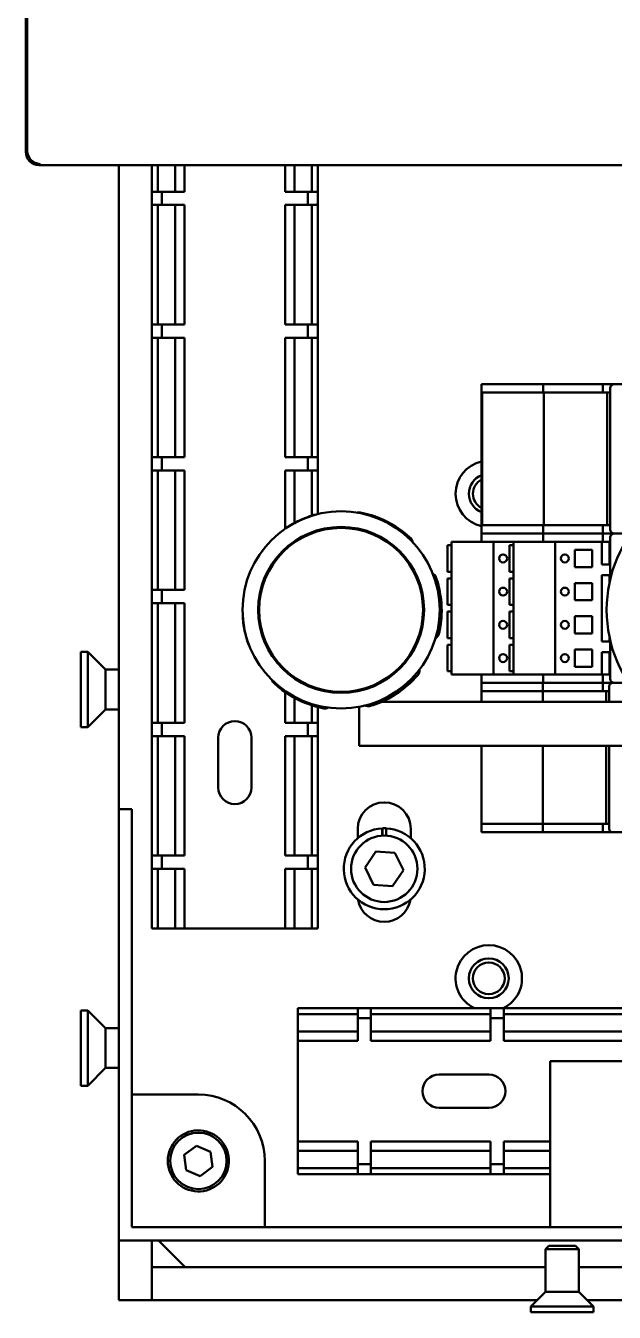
# Model space of a CAD drawing. Header units: millimetres. Extents: x 79 to 1474, y 97 to 691.
# Drawn here: x 206.3 to 294.9, y 118.3 to 312.1 of the extents above; entities that cross this region are included whole.
import ezdxf

# ---------------------------------------------------------------- set-up
doc = ezdxf.new("R2010")
doc.units = ezdxf.units.MM
doc.layers.add('Visible (ISO)', color=7, linetype='Continuous', lineweight=50)

msp = doc.modelspace()

# ---------------------------------------------------------------- linework, layer by layer
at = {"layer": 'Visible (ISO)'}
for p, q in [((206.27, 293.12), (206.27, 495.14)), ((206.48, 494.93), (206.48, 293.33)), ((208.26, 291.13), (359.28, 291.13)), ((220.27, 291.13), (220.27, 194.13)), ((225.27, 287.13), (225.27, 291.13)), ((226.18, 287.13), (226.18, 291.13)), ((228.77, 287.13), (228.77, 291.13)), ((230.18, 287.13), (230.18, 291.13)), ((245.35, 291.13), (245.35, 287.13)), ((246.77, 287.13), (246.77, 291.13)), ((249.35, 291.13), (249.35, 287.13)), ((250.27, 287.13), (250.27, 291.13)), ((225.27, 285.13), (225.27, 287.13)), ((225.41, 287.13), (225.27, 287.13)), ((225.41, 287.13), (226.18, 287.13)), ((226.47, 287.13), (226.18, 287.13)), ((226.47, 287.13), (228.77, 287.13)), ((226.77, 287.13), (226.77, 285.13)), ((228.77, 287.13), (229.68, 287.13)), ((230.18, 287.13), (229.68, 287.13)), ((245.35, 287.13), (245.85, 287.13)), ((246.77, 287.13), (245.85, 287.13)), ((249.06, 287.13), (246.77, 287.13)), ((248.77, 287.13), (248.77, 285.13)), ((249.06, 287.13), (249.35, 287.13)), ((250.12, 287.13), (249.35, 287.13)), ((250.12, 287.13), (250.27, 287.13)), ((250.27, 285.13), (250.27, 287.13)), ((225.27, 267.13), (225.27, 285.13)), ((225.27, 285.13), (225.41, 285.13)), ((226.18, 285.13), (225.41, 285.13)), ((226.18, 285.13), (226.47, 285.13)), ((226.18, 267.13), (226.18, 285.13)), ((228.77, 285.13), (226.47, 285.13)), ((229.68, 285.13), (228.77, 285.13)), ((228.77, 267.13), (228.77, 285.13)), ((229.68, 285.13), (230.18, 285.13)), ((230.18, 267.13), (230.18, 285.13)), ((245.85, 285.13), (245.35, 285.13)), ((245.35, 285.13), (245.35, 267.13)), ((245.85, 285.13), (246.77, 285.13)), ((246.77, 285.13), (249.06, 285.13)), ((246.77, 267.13), (246.77, 285.13)), ((249.35, 285.13), (249.06, 285.13)), ((249.35, 285.13), (250.12, 285.13)), ((249.35, 285.13), (249.35, 267.13)), ((250.27, 285.13), (250.12, 285.13)), ((250.27, 267.13), (250.27, 285.13)), ((225.27, 265.13), (225.27, 267.13)), ((225.41, 267.13), (225.27, 267.13)), ((225.41, 267.13), (226.18, 267.13)), ((226.47, 267.13), (226.18, 267.13)), ((226.47, 267.13), (228.77, 267.13)), ((226.77, 267.13), (226.77, 265.13)), ((228.77, 267.13), (229.68, 267.13)), ((230.18, 267.13), (229.68, 267.13)), ((245.35, 267.13), (245.85, 267.13)), ((246.77, 267.13), (245.85, 267.13)), ((249.06, 267.13), (246.77, 267.13)), ((248.77, 267.13), (248.77, 265.13)), ((249.06, 267.13), (249.35, 267.13)), ((250.12, 267.13), (249.35, 267.13)), ((250.12, 267.13), (250.27, 267.13)), ((250.27, 265.13), (250.27, 267.13)), ((225.27, 247.13), (225.27, 265.13)), ((225.27, 265.13), (225.41, 265.13)), ((226.18, 265.13), (225.41, 265.13)), ((226.18, 265.13), (226.47, 265.13)), ((226.18, 247.13), (226.18, 265.13)), ((228.77, 265.13), (226.47, 265.13)), ((229.68, 265.13), (228.77, 265.13)), ((228.77, 247.13), (228.77, 265.13)), ((229.68, 265.13), (230.18, 265.13)), ((230.18, 247.13), (230.18, 265.13)), ((245.85, 265.13), (245.35, 265.13)), ((245.35, 265.13), (245.35, 247.13)), ((245.85, 265.13), (246.77, 265.13)), ((246.77, 265.13), (249.06, 265.13)), ((246.77, 247.13), (246.77, 265.13)), ((249.35, 265.13), (249.06, 265.13)), ((249.35, 265.13), (250.12, 265.13)), ((249.35, 265.13), (249.35, 247.13)), ((250.27, 265.13), (250.12, 265.13)), ((250.27, 247.13), (250.27, 265.13)), ((274.92, 258.13), (274.92, 256.88)), ((274.92, 258.13), (276.23, 258.13)), ((284.22, 258.13), (276.23, 258.13)), ((284.22, 258.13), (286.22, 258.13)), ((284.22, 258.13), (284.22, 256.88)), ((286.22, 258.13), (293.17, 258.13)), ((294.92, 258.13), (293.17, 258.13)), ((293.17, 258.13), (293.17, 256.88)), ((294.92, 258.13), (351.42, 258.13)), ((274.92, 256.88), (274.92, 236.88)), ((274.92, 256.88), (276.23, 256.88)), ((275.02, 256.88), (275.02, 236.88)), ((276.23, 256.88), (284.22, 256.88)), ((284.44, 256.88), (284.22, 256.88)), ((284.32, 256.88), (284.32, 236.88)), ((285.63, 256.88), (284.44, 256.88)), ((293.87, 256.88), (285.63, 256.88)), ((293.87, 256.88), (294.27, 256.88)), ((293.87, 256.88), (293.87, 236.88)), ((294.27, 256.88), (294.32, 256.88)), ((294.32, 236.23), (294.32, 257.53)), ((225.27, 245.13), (225.27, 247.13)), ((225.41, 247.13), (225.27, 247.13)), ((225.41, 247.13), (226.18, 247.13)), ((226.47, 247.13), (226.18, 247.13)), ((226.47, 247.13), (228.77, 247.13)), ((226.77, 247.13), (226.77, 245.13)), ((228.77, 247.13), (229.68, 247.13)), ((230.18, 247.13), (229.68, 247.13)), ((245.35, 247.13), (245.85, 247.13)), ((246.77, 247.13), (245.85, 247.13)), ((249.06, 247.13), (246.77, 247.13)), ((248.77, 247.13), (248.77, 245.13)), ((249.06, 247.13), (249.35, 247.13)), ((250.12, 247.13), (249.35, 247.13)), ((250.12, 247.13), (250.27, 247.13)), ((250.27, 245.13), (250.27, 247.13)), ((225.27, 227.13), (225.27, 245.13)), ((225.27, 245.13), (225.41, 245.13)), ((226.18, 245.13), (225.41, 245.13)), ((226.18, 245.13), (226.47, 245.13)), ((226.18, 227.13), (226.18, 245.13)), ((228.77, 245.13), (226.47, 245.13)), ((229.68, 245.13), (228.77, 245.13)), ((228.77, 227.13), (228.77, 245.13)), ((229.68, 245.13), (230.18, 245.13)), ((230.18, 227.13), (230.18, 245.13)), ((245.85, 245.13), (245.35, 245.13)), ((245.35, 245.13), (245.35, 236.36)), ((245.85, 245.13), (246.77, 245.13)), ((246.77, 245.13), (249.06, 245.13)), ((246.77, 237.23), (246.77, 245.13)), ((249.35, 245.13), (249.06, 245.13)), ((249.35, 245.13), (250.12, 245.13)), ((249.35, 245.13), (249.35, 238.34)), ((250.27, 245.13), (250.12, 245.13)), ((250.27, 238.56), (250.27, 245.13)), ((248.05, 237.85), (248.04, 237.83)), ((274.92, 236.88), (274.92, 235.63)), ((274.92, 236.88), (276.23, 236.88)), ((284.22, 236.88), (276.23, 236.88)), ((284.44, 236.88), (284.22, 236.88)), ((284.22, 236.88), (284.22, 235.63)), ((285.63, 236.88), (284.44, 236.88)), ((293.87, 236.88), (285.63, 236.88)), ((293.17, 236.88), (293.17, 235.63)), ((293.87, 236.88), (294.27, 236.88)), ((294.27, 236.88), (294.32, 236.88)), ((274.92, 234.38), (274.92, 235.63)), ((276.23, 235.63), (274.92, 235.63)), ((274.92, 235.63), (276.23, 235.63)), ((284.22, 235.63), (276.23, 235.63)), ((276.23, 235.63), (284.22, 235.63)), ((286.22, 235.63), (284.22, 235.63)), ((284.22, 234.38), (284.22, 235.63)), ((284.22, 235.63), (286.22, 235.63)), ((286.22, 235.63), (293.17, 235.63)), ((293.17, 235.63), (286.22, 235.63)), ((294.92, 235.63), (293.17, 235.63)), ((293.17, 235.63), (293.17, 234.38)), ((293.17, 235.63), (294.92, 235.63)), ((294.32, 228.79), (294.32, 235.03)), ((294.92, 235.63), (297.4, 235.63)), ((297.4, 235.63), (294.92, 235.63)), ((270.42, 233.88), (269.82, 233.88)), ((269.82, 233.88), (269.82, 229.88)), ((270.42, 234.38), (275.27, 234.38)), ((270.42, 234.38), (270.42, 214.38)), ((276.23, 234.38), (275.27, 234.38)), ((279.72, 234.38), (276.23, 234.38)), ((276.72, 214.38), (276.72, 234.38)), ((279.72, 233.88), (279.12, 233.88)), ((279.12, 233.88), (279.12, 229.88)), ((279.72, 234.38), (284.79, 234.38)), ((279.72, 234.38), (279.72, 214.38)), ((286.22, 234.38), (284.79, 234.38)), ((286.02, 214.38), (286.02, 234.38)), ((293.17, 234.38), (286.22, 234.38)), ((288.97, 230.58), (288.97, 233.18)), ((288.97, 233.18), (291.57, 233.18)), ((291.57, 233.18), (291.57, 230.58)), ((293.02, 230.98), (293.02, 234.38)), ((293.17, 234.38), (294.32, 234.38)), ((294.22, 234.38), (294.22, 230.98)), ((293.02, 230.98), (294.32, 230.98)), ((270.42, 229.88), (269.82, 229.88)), ((270.42, 228.88), (269.82, 228.88)), ((269.82, 224.88), (269.82, 228.88)), ((279.72, 229.88), (279.12, 229.88)), ((279.72, 228.88), (279.12, 228.88)), ((279.12, 224.88), (279.12, 228.88)), ((291.57, 230.58), (288.97, 230.58)), ((293.02, 229.38), (294.32, 229.38)), ((293.02, 219.38), (293.02, 229.38)), ((294.22, 229.38), (294.22, 228.35)), ((225.27, 225.13), (225.27, 227.13)), ((225.41, 227.13), (225.27, 227.13)), ((225.41, 227.13), (226.18, 227.13)), ((226.47, 227.13), (226.18, 227.13)), ((226.47, 227.13), (228.77, 227.13)), ((226.77, 227.13), (226.77, 225.13)), ((228.77, 227.13), (229.68, 227.13)), ((230.18, 227.13), (229.68, 227.13)), ((268.26, 227.38), (268.51, 227.44)), ((268.51, 227.44), (268.3, 227.16)), ((268.54, 227.4), (268.32, 227.1)), ((288.97, 225.58), (288.97, 228.18)), ((288.97, 228.18), (291.57, 228.18)), ((291.57, 228.18), (291.57, 225.58)), ((225.27, 207.13), (225.27, 225.13)), ((225.27, 225.13), (225.41, 225.13)), ((226.18, 225.13), (225.41, 225.13)), ((226.18, 225.13), (226.47, 225.13)), ((226.18, 207.13), (226.18, 225.13)), ((228.77, 225.13), (226.47, 225.13)), ((229.68, 225.13), (228.77, 225.13)), ((228.77, 207.13), (228.77, 225.13)), ((229.68, 225.13), (230.18, 225.13)), ((230.18, 207.13), (230.18, 225.13)), ((270.42, 224.88), (269.82, 224.88)), ((279.72, 224.88), (279.12, 224.88)), ((291.57, 225.58), (288.97, 225.58)), ((270.42, 223.88), (269.82, 223.88)), ((269.82, 223.88), (269.82, 219.88)), ((279.72, 223.88), (279.12, 223.88)), ((279.12, 223.88), (279.12, 219.88)), ((288.97, 220.58), (288.97, 223.18)), ((288.97, 223.18), (291.57, 223.18)), ((291.57, 223.18), (291.57, 220.58)), ((268.85, 222.78), (268.55, 222.77)), ((268.56, 222.81), (268.87, 222.82)), ((268.85, 222.78), (268.85, 222.78)), ((270.42, 219.88), (269.82, 219.88)), ((279.72, 219.88), (279.12, 219.88)), ((291.57, 220.58), (288.97, 220.58)), ((293.02, 219.38), (294.32, 219.38)), ((294.22, 219.91), (294.22, 219.38)), ((294.32, 213.73), (294.32, 219.47)), ((214.55, 206.46), (214.55, 217.8)), ((214.55, 217.8), (215.6, 217.8)), ((215.6, 206.46), (215.6, 217.8)), ((218.27, 215.13), (215.6, 217.8)), ((270.42, 218.88), (269.82, 218.88)), ((269.82, 214.88), (269.82, 218.88)), ((279.72, 218.88), (279.12, 218.88)), ((279.12, 214.88), (279.12, 218.88)), ((288.97, 215.58), (288.97, 218.18)), ((288.97, 218.18), (291.57, 218.18)), ((291.57, 218.18), (291.57, 215.58)), ((293.02, 217.78), (294.32, 217.78)), ((293.02, 214.38), (293.02, 217.78)), ((294.22, 217.78), (294.22, 214.38)), ((218.27, 209.13), (218.27, 215.13)), ((218.27, 215.13), (220.27, 215.13)), ((291.57, 215.58), (288.97, 215.58)), ((270.42, 214.88), (269.82, 214.88)), ((275.27, 214.38), (270.42, 214.38)), ((274.92, 213.13), (274.92, 214.38)), ((276.23, 214.38), (275.27, 214.38)), ((279.72, 214.38), (276.23, 214.38)), ((279.72, 214.88), (279.12, 214.88)), ((284.79, 214.38), (279.72, 214.38)), ((284.22, 213.13), (284.22, 214.38)), ((286.22, 214.38), (284.79, 214.38)), ((293.17, 214.38), (286.22, 214.38)), ((293.17, 214.38), (294.32, 214.38)), ((293.17, 214.38), (293.17, 213.13)), ((244.88, 212.1), (244.94, 212.18)), ((245.01, 212.13), (244.88, 212.1)), ((244.91, 212.06), (245.06, 212.1)), ((245.35, 211.74), (245.35, 207.13)), ((274.91, 211.88), (274.92, 211.88)), ((274.91, 210.26), (274.91, 211.88)), ((276.23, 213.13), (274.92, 213.13)), ((274.92, 211.88), (274.92, 213.13)), ((276.23, 211.88), (274.92, 211.88)), ((284.17, 213.13), (276.23, 213.13)), ((276.23, 211.88), (284.16, 211.88)), ((284.16, 210.26), (284.16, 211.88)), ((284.16, 211.88), (285.47, 211.88)), ((284.17, 213.13), (286.17, 213.13)), ((284.17, 213.13), (284.17, 211.88)), ((285.47, 211.88), (293.71, 211.88)), ((286.17, 213.13), (293.17, 213.13)), ((293.17, 213.13), (286.22, 213.13)), ((294.67, 213.13), (293.17, 213.13)), ((293.17, 211.88), (293.17, 213.13)), ((293.17, 213.13), (294.67, 213.13)), ((293.71, 211.88), (294.17, 211.88)), ((293.71, 211.88), (293.71, 210.26)), ((294.17, 212.63), (294.17, 210.26)), ((294.67, 213.13), (297.06, 213.13)), ((246.77, 207.13), (246.77, 210.87)), ((249.35, 209.76), (249.35, 207.13)), ((249.51, 209.71), (249.42, 209.93)), ((249.56, 209.72), (249.48, 209.91)), ((249.61, 209.87), (249.56, 209.72)), ((250.27, 207.13), (250.27, 209.5)), ((256.48, 209.53), (256.48, 203.66)), ((299.36, 210.26), (259.82, 210.26)), ((218.27, 209.13), (215.6, 206.46)), ((218.27, 209.13), (220.27, 209.13)), ((214.55, 206.46), (215.6, 206.46)), ((225.27, 205.13), (225.27, 207.13)), ((225.41, 207.13), (225.27, 207.13)), ((225.41, 207.13), (226.18, 207.13)), ((226.47, 207.13), (226.18, 207.13)), ((226.47, 207.13), (228.77, 207.13)), ((226.77, 207.13), (226.77, 205.13)), ((228.77, 207.13), (229.68, 207.13)), ((230.18, 207.13), (229.68, 207.13)), ((245.35, 207.13), (245.85, 207.13)), ((246.77, 207.13), (245.85, 207.13)), ((249.06, 207.13), (246.77, 207.13)), ((248.77, 207.13), (248.77, 205.13)), ((249.06, 207.13), (249.35, 207.13)), ((250.12, 207.13), (249.35, 207.13)), ((250.12, 207.13), (250.27, 207.13)), ((250.27, 205.13), (250.27, 207.13)), ((225.27, 187.13), (225.27, 205.13)), ((225.27, 205.13), (225.41, 205.13)), ((226.18, 205.13), (225.41, 205.13)), ((226.18, 205.13), (226.47, 205.13)), ((226.18, 187.13), (226.18, 205.13)), ((228.77, 205.13), (226.47, 205.13)), ((229.68, 205.13), (228.77, 205.13)), ((228.77, 187.13), (228.77, 205.13)), ((229.68, 205.13), (230.18, 205.13)), ((230.18, 187.13), (230.18, 205.13)), ((235.27, 197.38), (235.27, 204.88)), ((240.27, 204.88), (240.27, 197.38)), ((245.85, 205.13), (245.35, 205.13)), ((245.35, 205.13), (245.35, 187.13)), ((245.85, 205.13), (246.77, 205.13)), ((246.77, 205.13), (249.06, 205.13)), ((246.77, 187.13), (246.77, 205.13)), ((249.35, 205.13), (249.06, 205.13)), ((249.35, 205.13), (250.12, 205.13)), ((249.35, 205.13), (249.35, 187.13)), ((250.27, 205.13), (250.12, 205.13)), ((250.27, 187.13), (250.27, 205.13)), ((302.2, 203.66), (256.48, 203.66)), ((274.91, 191.88), (274.91, 203.66)), ((284.16, 191.88), (284.16, 203.66)), ((293.71, 203.66), (293.71, 191.88)), ((294.17, 203.66), (294.17, 191.13)), ((220.27, 184.13), (220.27, 194.13)), ((222.27, 194.13), (220.27, 194.13)), ((222.27, 194.13), (222.27, 184.13)), ((274.91, 191.88), (274.92, 191.88)), ((276.23, 191.88), (274.92, 191.88)), ((274.92, 191.88), (274.92, 190.63)), ((284.16, 191.88), (276.23, 191.88)), ((284.16, 191.88), (285.47, 191.88)), ((284.17, 190.63), (284.17, 191.88)), ((293.71, 191.88), (285.47, 191.88)), ((293.17, 190.63), (293.17, 191.88)), ((294.17, 191.88), (293.71, 191.88)), ((256.27, 189.73), (256.27, 191.13)), ((259.97, 190.12), (259.97, 191.22)), ((260.03, 190.12), (260.03, 191.22)), ((260.57, 191.22), (260.57, 190.12)), ((264.27, 191.13), (264.27, 189.73)), ((276.23, 190.63), (274.92, 190.63)), ((284.17, 190.63), (276.23, 190.63)), ((286.17, 190.63), (284.17, 190.63)), ((293.17, 190.63), (286.17, 190.63)), ((294.67, 190.63), (293.17, 190.63)), ((294.67, 190.63), (351.67, 190.63)), ((225.27, 185.13), (225.27, 187.13)), ((225.41, 187.13), (225.27, 187.13)), ((225.41, 187.13), (226.18, 187.13)), ((226.47, 187.13), (226.18, 187.13)), ((226.47, 187.13), (228.77, 187.13)), ((226.77, 187.13), (226.77, 185.13)), ((228.77, 187.13), (229.68, 187.13)), ((230.18, 187.13), (229.68, 187.13)), ((245.35, 187.13), (245.85, 187.13)), ((246.77, 187.13), (245.85, 187.13)), ((249.06, 187.13), (246.77, 187.13)), ((248.77, 187.13), (248.77, 185.13)), ((249.06, 187.13), (249.35, 187.13)), ((250.12, 187.13), (249.35, 187.13)), ((250.12, 187.13), (250.27, 187.13)), ((250.27, 185.13), (250.27, 187.13)), ((257.39, 185.33), (259, 187.72)), ((259, 187.72), (261.88, 187.52)), ((261.88, 187.52), (263.15, 184.93)), ((220.27, 184.13), (220.27, 129.13)), ((222.27, 131.13), (222.27, 184.13)), ((225.27, 176.13), (225.27, 185.13)), ((225.27, 185.13), (225.41, 185.13)), ((226.18, 185.13), (225.41, 185.13)), ((226.18, 185.13), (226.47, 185.13)), ((226.18, 176.13), (226.18, 185.13)), ((228.77, 185.13), (226.47, 185.13)), ((229.68, 185.13), (228.77, 185.13)), ((228.77, 176.13), (228.77, 185.13)), ((229.68, 185.13), (230.18, 185.13)), ((230.18, 176.13), (230.18, 185.13)), ((245.85, 185.13), (245.35, 185.13)), ((245.35, 185.13), (245.35, 176.13)), ((245.85, 185.13), (246.77, 185.13)), ((246.77, 185.13), (249.06, 185.13)), ((246.77, 176.13), (246.77, 185.13)), ((249.35, 185.13), (249.06, 185.13)), ((249.35, 185.13), (250.12, 185.13)), ((249.35, 185.13), (249.35, 176.13)), ((250.27, 185.13), (250.12, 185.13)), ((250.27, 176.13), (250.27, 185.13)), ((258.65, 182.73), (257.39, 185.33)), ((263.15, 184.93), (261.53, 182.54)), ((261.53, 182.54), (258.65, 182.73)), ((225.41, 176.13), (225.27, 176.13)), ((225.41, 176.13), (226.18, 176.13)), ((226.47, 176.13), (226.18, 176.13)), ((226.47, 176.13), (228.77, 176.13)), ((228.77, 176.13), (229.68, 176.13)), ((230.18, 176.13), (229.68, 176.13)), ((245.35, 176.13), (230.18, 176.13)), ((245.35, 176.13), (245.85, 176.13)), ((246.77, 176.13), (245.85, 176.13)), ((249.06, 176.13), (246.77, 176.13)), ((249.06, 176.13), (249.35, 176.13)), ((250.12, 176.13), (249.35, 176.13)), ((250.12, 176.13), (250.27, 176.13)), ((214.55, 152.46), (214.55, 163.8)), ((214.55, 163.8), (215.6, 163.8)), ((215.6, 152.46), (215.6, 163.8)), ((218.27, 161.13), (215.6, 163.8)), ((247.27, 164.13), (256.27, 164.13)), ((247.27, 163.98), (247.27, 164.13)), ((247.27, 163.98), (247.27, 163.21)), ((247.27, 162.92), (247.27, 163.21)), ((247.27, 163.21), (256.27, 163.21)), ((247.27, 162.92), (247.27, 160.63)), ((256.27, 164.13), (258.27, 164.13)), ((256.27, 164.13), (256.27, 163.98)), ((256.27, 163.21), (256.27, 163.98)), ((256.27, 163.21), (256.27, 162.92)), ((256.27, 160.63), (256.27, 162.92)), ((258.27, 164.13), (276.27, 164.13)), ((258.27, 163.98), (258.27, 164.13)), ((258.27, 163.98), (258.27, 163.21)), ((258.27, 162.92), (258.27, 163.21)), ((258.27, 163.21), (276.27, 163.21)), ((258.27, 162.92), (258.27, 160.63)), ((276.27, 164.13), (278.27, 164.13)), ((276.27, 164.13), (276.27, 163.98)), ((276.27, 163.21), (276.27, 163.98)), ((276.27, 163.21), (276.27, 162.92)), ((276.27, 160.63), (276.27, 162.92)), ((278.27, 164.13), (296.27, 164.13)), ((278.27, 163.98), (278.27, 164.13)), ((278.27, 163.98), (278.27, 163.21)), ((278.27, 162.92), (278.27, 163.21)), ((278.27, 163.21), (296.27, 163.21)), ((278.27, 162.92), (278.27, 160.63)), ((218.27, 155.13), (218.27, 161.13)), ((218.27, 161.13), (220.27, 161.13)), ((258.27, 162.63), (256.27, 162.63)), ((278.27, 162.63), (276.27, 162.63)), ((247.27, 160.63), (256.27, 160.63)), ((247.27, 160.63), (247.27, 159.71)), ((247.27, 159.21), (247.27, 159.71)), ((247.27, 144.04), (247.27, 159.21)), ((247.27, 159.21), (256.27, 159.21)), ((256.27, 159.71), (256.27, 160.63)), ((256.27, 159.71), (256.27, 159.21)), ((258.27, 160.63), (276.27, 160.63)), ((258.27, 160.63), (258.27, 159.71)), ((258.27, 159.21), (258.27, 159.71)), ((258.27, 159.21), (276.27, 159.21)), ((276.27, 159.71), (276.27, 160.63)), ((276.27, 159.71), (276.27, 159.21)), ((278.27, 160.63), (278.27, 159.71)), ((278.27, 160.63), (296.27, 160.63)), ((278.27, 159.21), (278.27, 159.71)), ((278.27, 159.21), (296.27, 159.21)), ((218.27, 155.13), (215.6, 152.46)), ((218.27, 155.13), (220.27, 155.13)), ((285.27, 156.13), (285.27, 131.13)), ((289.27, 156.13), (285.27, 156.13)), ((289.27, 156.13), (361.27, 156.13)), ((268.52, 154.13), (276.02, 154.13)), ((214.55, 152.46), (215.6, 152.46)), ((232.27, 151.13), (222.27, 151.13)), ((276.02, 149.13), (268.52, 149.13)), ((230.15, 142.04), (232, 143.42)), ((232, 143.42), (234.12, 142.51)), ((247.27, 144.04), (247.27, 143.54)), ((256.27, 144.04), (247.27, 144.04)), ((247.27, 142.63), (247.27, 143.54)), ((256.27, 143.54), (256.27, 144.04)), ((256.27, 143.54), (256.27, 142.63)), ((258.27, 144.04), (258.27, 143.54)), ((276.27, 144.04), (258.27, 144.04)), ((258.27, 142.63), (258.27, 143.54)), ((276.27, 143.54), (276.27, 144.04)), ((276.27, 143.54), (276.27, 142.63)), ((278.27, 144.04), (278.27, 143.54)), ((285.27, 144.04), (278.27, 144.04)), ((278.27, 142.63), (278.27, 143.54)), ((230.42, 139.75), (230.15, 142.04)), ((234.12, 142.51), (234.39, 140.22)), ((247.27, 142.63), (256.27, 142.63)), ((247.27, 140.34), (247.27, 142.63)), ((256.27, 142.63), (256.27, 140.34)), ((258.27, 142.63), (276.27, 142.63)), ((258.27, 140.34), (258.27, 142.63)), ((276.27, 142.63), (276.27, 140.34)), ((278.27, 140.34), (278.27, 142.63)), ((278.27, 142.63), (285.27, 142.63)), ((232.54, 138.84), (230.42, 139.75)), ((234.39, 140.22), (232.54, 138.84)), ((236.51, 141.39), (236.86, 141.39)), ((236.51, 141.34), (236.86, 141.34)), ((236.86, 140.87), (236.51, 140.87)), ((242.27, 131.13), (242.27, 141.13)), ((247.27, 140.34), (247.27, 140.04)), ((247.27, 139.28), (247.27, 140.04)), ((256.27, 140.04), (247.27, 140.04)), ((258.27, 140.63), (256.27, 140.63)), ((256.27, 140.04), (256.27, 140.34)), ((256.27, 140.04), (256.27, 139.28)), ((258.27, 140.34), (258.27, 140.04)), ((258.27, 139.28), (258.27, 140.04)), ((276.27, 140.04), (258.27, 140.04)), ((278.27, 140.63), (276.27, 140.63)), ((276.27, 140.04), (276.27, 140.34)), ((276.27, 140.04), (276.27, 139.28)), ((278.27, 140.34), (278.27, 140.04)), ((278.27, 139.28), (278.27, 140.04)), ((285.27, 140.04), (278.27, 140.04)), ((247.27, 139.28), (247.27, 139.13)), ((247.27, 139.13), (256.27, 139.13)), ((256.27, 139.13), (256.27, 139.28)), ((256.27, 139.13), (258.27, 139.13)), ((258.27, 139.28), (258.27, 139.13)), ((258.27, 139.13), (276.27, 139.13)), ((276.27, 139.13), (276.27, 139.28)), ((276.27, 139.13), (278.27, 139.13)), ((278.27, 139.28), (278.27, 139.13)), ((278.27, 139.13), (285.27, 139.13)), ((638.27, 131.13), (222.27, 131.13)), ((220.27, 120.13), (220.27, 129.13)), ((220.27, 129.13), (640.27, 129.13)), ((225.27, 129.13), (225.27, 120.13)), ((225.27, 125.13), (225.27, 129.13)), ((226.27, 129.13), (230.27, 125.13)), ((226.27, 129.13), (230.27, 125.13)), ((285.06, 128.33), (284.57, 127.84)), ((285.06, 128.33), (289.08, 128.33)), ((289.08, 128.33), (289.57, 127.84)), ((289.57, 127.84), (284.57, 127.84)), ((284.57, 121.43), (284.57, 127.84)), ((289.57, 121.43), (289.57, 127.84)), ((230.27, 125.13), (225.27, 125.13)), ((225.27, 125.13), (284.57, 125.13)), ((225.27, 125.13), (225.27, 120.13)), ((284.57, 125.13), (230.27, 125.13)), ((289.57, 125.13), (417.52, 125.13)), ((371.27, 125.13), (289.57, 125.13)), ((284.57, 121.43), (282.35, 119.21)), ((289.57, 121.43), (284.57, 121.43)), ((289.57, 121.43), (291.78, 119.21)), ((225.27, 120.13), (220.27, 120.13)), ((225.27, 120.13), (283.27, 120.13)), ((291.78, 119.21), (282.35, 119.21)), ((282.35, 118.33), (282.35, 119.21)), ((291.78, 118.33), (282.35, 118.33)), ((290.87, 120.13), (440.47, 120.13)), ((291.78, 118.33), (291.78, 119.21))]:
    msp.add_line(p, q, dxfattribs=at)
for centre, radius in [((313.77, 224.13), 20), ((253.77, 224.13), 14.85), ((253.77, 224.13), 12.5), ((253.77, 224.13), 12.35), ((278.17, 231.88), 0.6), ((287.47, 231.88), 0.6), ((278.17, 226.88), 0.6), ((287.47, 226.88), 0.6), ((278.17, 221.88), 0.6), ((287.47, 221.88), 0.6), ((278.17, 216.88), 0.6), ((287.47, 216.88), 0.6), ((260.27, 185.13), 5), ((276.02, 168.63), 3), ((276.02, 168.63), 2.39), ((232.27, 141.13), 4.25)]:
    msp.add_circle(centre, radius, dxfattribs=at)
for centre, radius, start, end in [((294.92, 257.53), 0.6, 90, 180), ((276.02, 241.63), 5, 102.7091, 257.291), ((276.02, 241.63), 3, 111.5102, 248.4898), ((276.02, 241.63), 2.39, 117.4463, 242.5538), ((253.92, 224.05), 15, 106.47, 113.0498), ((253.92, 224.05), 14.98, 106.4952, 111.2035), ((253.92, 224.05), 15, 72.9062, 79.4861), ((253.92, 224.05), 14.98, 46.4952, 79.4609), ((253.92, 224.05), 15, 53.0498, 72.9062), ((253.92, 224.05), 15, 113.0498, 121.9487), ((253.92, 224.05), 15, 46.47, 53.0498), ((294.92, 236.23), 0.6, 180, 270), ((294.92, 235.03), 0.6, 90, 180), ((272.38, 236.02), 8.02, 191.7371, 192.0089), ((272.38, 236.02), 8, 191.698, 192.2401), ((272.38, 236.02), 8, 232.928, 234.2581), ((272.38, 236.02), 8.02, 233.1592, 234.2189), ((253.92, 224.05), 14.98, 13.0779, 19.4609), ((253.92, 224.05), 15, 12.9062, 19.4861), ((253.92, 224.05), 15, 355.3158, 12.9062), ((253.92, 224.05), 15, 184.0074, 192.9062), ((253.92, 224.05), 14.98, 346.4952, 355.1538), ((253.92, 224.05), 15, 346.47, 355.3158), ((253.92, 224.05), 15, 192.9062, 199.4861), ((253.92, 224.05), 14.98, 194.7526, 199.4609), ((273.52, 214.05), 8, 131.698, 133.8539), ((273.52, 214.05), 8.02, 131.7371, 133.6051), ((273.52, 214.05), 8.02, 172.351, 174.2189), ((273.52, 214.05), 8, 172.1022, 174.2581), ((253.92, 224.05), 14.98, 226.4952, 232.8781), ((253.92, 224.05), 14.98, 286.4952, 319.4609), ((253.92, 224.05), 15, 312.9062, 319.4861), ((294.92, 213.73), 0.6, 180, 270), ((253.92, 224.05), 15, 226.47, 233.0498), ((253.92, 224.05), 15, 233.0498, 252.9062), ((253.92, 224.05), 15, 293.0498, 312.9062), ((294.67, 212.63), 0.5, 90, 180), ((253.92, 224.05), 15, 252.9062, 259.4861), ((253.92, 224.05), 14.98, 253.0779, 259.4609), ((255.07, 202.08), 8.02, 113.9472, 114.2189), ((255.07, 202.08), 8, 113.7159, 114.2581), ((255.07, 202.08), 8, 71.698, 73.028), ((255.07, 202.08), 8.02, 71.7371, 72.7968), ((253.92, 224.05), 15, 286.47, 293.0498), ((237.77, 204.88), 2.5, 0, 180), ((237.77, 197.38), 2.5, 180, 0), ((260.27, 191.13), 4, 0, 180), ((260.27, 185.13), 6.1, 92.7573, 87.1193), ((260.27, 185.13), 6, 92.2876, 92.8043), ((260.27, 185.13), 6.1, 87.1193, 92.2491), ((294.67, 191.13), 0.5, 180, 270), ((260.27, 181.13), 4, 189.3702, 350.6298), ((276.02, 168.63), 5, 295.842, 244.1581), ((268.52, 151.63), 2.5, 90, 270), ((276.02, 151.63), 2.5, 270, 90), ((232.27, 141.13), 10, 0, 90), ((232.27, 141.13), 4.6, 3.2402, 356.7598), ((232.27, 141.13), 4.6, 356.7598, 2.656)]:
    msp.add_arc(centre, radius, start, end, dxfattribs=at)
for centre, major_axis, ratio, start_param, end_param in [((208.28, 293.14), (-1.43, -1.43), 0.989133, 5.50325, 7.06312), ((234.44, 299.1), (-27.92, -6.11), 0.232134, 6.232454, 6.244719), ((208.43, 293.29), (0.93, -1.78), 0.960619, 4.265234, 5.783743), ((211.52, 1074.14), (42.82, -858.62), 0.140422, 0.120485, 0.12329), ((253.37, 234.7), (-1.11, 21.3), 0.866047, 4.074424, 4.076719)]:
    msp.add_ellipse(centre, major_axis=major_axis, ratio=ratio, start_param=start_param, end_param=end_param, dxfattribs=at)
for points in [[(249.93, 238.47), (249.84, 238.47), (249.75, 238.46), (249.67, 238.43)], [(249.82, 238.45), (249.76, 238.44), (249.71, 238.42), (249.67, 238.41)], [(239.78, 219.05), (239.81, 218.96), (239.85, 218.88), (239.9, 218.81)], [(239.8, 219.06), (239.81, 219.02), (239.83, 218.97), (239.86, 218.92)]]:
    msp.add_open_spline(points, degree=3, dxfattribs=at)
for points, knots in [([(256.66, 238.8), (256.56, 238.82), (256.46, 238.82), (256.31, 238.8), (256.26, 238.79), (256.21, 238.78)], [-1, -1, -1, -1, -0.5, -0.5, -0.246803, -0.246803, -0.246803, -0.246803]), ([(256.66, 238.78), (256.59, 238.79), (256.5, 238.8), (256.34, 238.78), (256.3, 238.78), (256.26, 238.77)], [-0.0420656, -0.0420656, -0.0420656, -0.0420656, -0.02097864, -0.02097864, -0.01393664, -0.01393664, -0.01393664, -0.01393664]), ([(248.09, 237.85), (248.09, 237.85), (248.08, 237.85), (248.08, 237.85), (248.07, 237.85), (248.07, 237.85), (248.07, 237.85), (248.07, 237.85), (248.06, 237.85), (248.06, 237.85), (248.06, 237.85), (248.06, 237.85), (248.05, 237.85), (248.05, 237.85), (248.05, 237.85), (248.05, 237.85)], [-0.1870806, -0.1870806, -0.1870806, -0.1870806, -0.1273642, -0.1273642, -0.1273642, -0.0904341, -0.0904341, -0.0904341, -0.053504, -0.053504, -0.053504, -0.0165739, -0.0165739, -0.0165739, -0.0011569, -0.0011569, -0.0011569, -0.0011569]), ([(264.53, 234.39), (264.52, 234.44), (264.5, 234.49), (264.47, 234.58), (264.45, 234.62), (264.4, 234.71), (264.37, 234.75), (264.3, 234.85), (264.26, 234.89), (264.24, 234.91)], [-0.0378419, -0.0378419, -0.0378419, -0.0378419, -0.02930756, -0.02930756, -0.02089269, -0.02089269, -0.01160686, -0.01160686, -0.00000004, -0.00000004, -0.00000004, -0.00000004]), ([(264.54, 234.4), (264.52, 234.5), (264.49, 234.6), (264.39, 234.77), (264.33, 234.85), (264.25, 234.92)], [0, 0, 0, 0, 0.5, 0.5, 1, 1, 1, 1]), ([(268.05, 229.04), (268.02, 229.11), (267.98, 229.2), (267.88, 229.34), (267.85, 229.38), (267.76, 229.46), (267.72, 229.5), (267.69, 229.52)], [-0.04206604, -0.04206604, -0.04206604, -0.04206604, -0.02097896, -0.02097896, -0.01164689, -0.01164689, -0.00000003, -0.00000003, -0.00000003, -0.00000003]), ([(268.06, 229.05), (268.03, 229.15), (267.98, 229.24), (267.86, 229.4), (267.79, 229.47), (267.71, 229.53)], [0, 0, 0, 0, 0.5, 0.5, 1, 1, 1, 1]), ([(268.54, 227.4), (268.54, 227.4), (268.54, 227.4), (268.54, 227.4), (268.54, 227.4), (268.54, 227.41), (268.54, 227.41), (268.53, 227.42), (268.53, 227.42), (268.53, 227.42), (268.53, 227.42), (268.53, 227.42), (268.53, 227.42), (268.52, 227.43), (268.52, 227.43), (268.52, 227.43), (268.52, 227.44), (268.51, 227.44)], [-0.2739117, -0.2739117, -0.2739117, -0.2739117, -0.2642707, -0.2642707, -0.2331165, -0.2331165, -0.1961863, -0.1961863, -0.1592562, -0.1592562, -0.1477044, -0.1477044, -0.1223261, -0.1223261, -0.085396, -0.085396, -0.0484659, -0.0484659, -0.0484659, -0.0484659]), ([(268.18, 220.04), (268.22, 220.07), (268.25, 220.1), (268.31, 220.18), (268.34, 220.22), (268.4, 220.3), (268.42, 220.35), (268.47, 220.46), (268.48, 220.51), (268.49, 220.55)], [-0.03788202, -0.03788202, -0.03788202, -0.03788202, -0.02933845, -0.02933845, -0.02091447, -0.02091447, -0.01161704, -0.01161704, -0.00000004, -0.00000004, -0.00000004, -0.00000004]), ([(268.2, 220.03), (268.28, 220.09), (268.34, 220.17), (268.44, 220.35), (268.48, 220.44), (268.51, 220.54)], [0, 0, 0, 0, 0.5, 0.5, 1, 1, 1, 1]), ([(243.34, 213.55), (243.36, 213.5), (243.38, 213.46), (243.46, 213.32), (243.52, 213.24), (243.59, 213.17)], [0.246803, 0.246803, 0.246803, 0.246803, 0.5, 0.5, 1, 1, 1, 1]), ([(243.38, 213.52), (243.39, 213.48), (243.41, 213.44), (243.49, 213.31), (243.56, 213.23), (243.61, 213.18)], [-0.02796505, -0.02796505, -0.02796505, -0.02796505, -0.02096389, -0.02096389, -0.00000003, -0.00000003, -0.00000003, -0.00000003]), ([(265.31, 214.31), (265.35, 214.37), (265.41, 214.45), (265.48, 214.6), (265.5, 214.65), (265.53, 214.77), (265.54, 214.82), (265.54, 214.86)], [-0.0420656, -0.0420656, -0.0420656, -0.0420656, -0.02097864, -0.02097864, -0.01164671, -0.01164671, -0.00000003, -0.00000003, -0.00000003, -0.00000003]), ([(265.33, 214.3), (265.39, 214.38), (265.45, 214.47), (265.53, 214.65), (265.55, 214.75), (265.56, 214.85)], [0, 0, 0, 0, 0.5, 0.5, 1, 1, 1, 1]), ([(244.88, 212.1), (244.89, 212.1), (244.89, 212.09), (244.89, 212.09), (244.89, 212.08), (244.9, 212.08), (244.9, 212.08), (244.9, 212.08), (244.9, 212.07), (244.9, 212.07), (244.9, 212.07), (244.9, 212.07), (244.9, 212.06), (244.91, 212.06), (244.91, 212.06), (244.91, 212.06)], [-0.2266028, -0.2266028, -0.2266028, -0.2266028, -0.1273642, -0.1273642, -0.1273642, -0.0904341, -0.0904341, -0.0904341, -0.053504, -0.053504, -0.053504, -0.0165739, -0.0165739, -0.0165739, -0.0011569, -0.0011569, -0.0011569, -0.0011569]), ([(249.51, 209.71), (249.51, 209.71), (249.52, 209.71), (249.52, 209.71), (249.52, 209.71), (249.53, 209.71), (249.53, 209.71), (249.53, 209.71), (249.54, 209.71), (249.54, 209.71), (249.54, 209.71), (249.54, 209.71), (249.54, 209.72), (249.55, 209.72), (249.55, 209.72), (249.56, 209.72), (249.56, 209.72), (249.56, 209.72)], [-0.2739117, -0.2739117, -0.2739117, -0.2739117, -0.2642707, -0.2642707, -0.2331165, -0.2331165, -0.1961863, -0.1961863, -0.1592562, -0.1592562, -0.1477044, -0.1477044, -0.1223261, -0.1223261, -0.085396, -0.085396, -0.0484659, -0.0484659, -0.0484659, -0.0484659]), ([(251.18, 209.32), (251.25, 209.31), (251.35, 209.3), (251.52, 209.32), (251.58, 209.33), (251.69, 209.36), (251.74, 209.38), (251.78, 209.39)], [-0.04206604, -0.04206604, -0.04206604, -0.04206604, -0.02097896, -0.02097896, -0.01164689, -0.01164689, -0.00000003, -0.00000003, -0.00000003, -0.00000003]), ([(251.19, 209.3), (251.29, 209.28), (251.39, 209.28), (251.59, 209.3), (251.69, 209.33), (251.78, 209.37)], [0, 0, 0, 0, 0.5, 0.5, 1, 1, 1, 1]), ([(257.58, 209.69), (257.62, 209.68), (257.67, 209.67), (257.77, 209.65), (257.81, 209.65), (257.92, 209.64), (257.97, 209.65), (258.09, 209.66), (258.14, 209.67), (258.18, 209.69)], [-0.0378419, -0.0378419, -0.0378419, -0.0378419, -0.02930756, -0.02930756, -0.02089269, -0.02089269, -0.01160686, -0.01160686, -0.00000004, -0.00000004, -0.00000004, -0.00000004]), ([(257.58, 209.67), (257.67, 209.64), (257.78, 209.63), (257.98, 209.62), (258.08, 209.64), (258.18, 209.66)], [0, 0, 0, 0, 0.5, 0.5, 1, 1, 1, 1])]:
    msp.add_open_spline(points, degree=3, knots=knots, dxfattribs=at)

doc.saveas('drawing.dxf')
